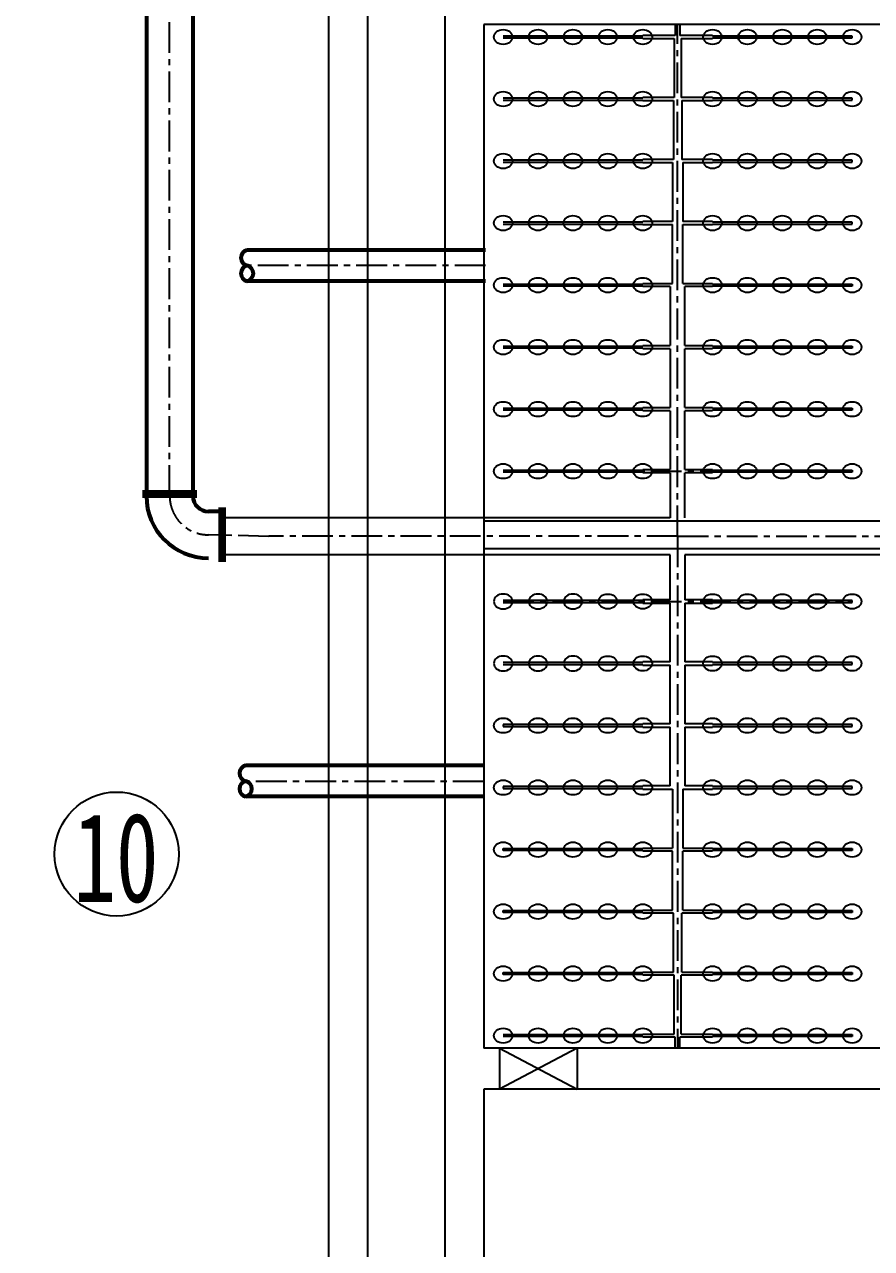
# Model space of a CAD drawing. Header units: millimetres. Extents: x 738100 to 1284508, y 138373 to 260796.
# Drawn here: x 775163 to 783900, y 173739 to 186369 of the extents above; entities that cross this region are included whole.
import ezdxf

# ---------------------------------------------------------------- set-up
doc = ezdxf.new("R2010")
doc.units = ezdxf.units.MM
doc.linetypes.add('CENTER', pattern=[50.8, 31.75, -6.35, 6.35, -6.35])
doc.layers.add('空气管道', color=4, linetype='Continuous', lineweight=53)
doc.layers.add('轴线', color=6, linetype='CENTER')
doc.styles.add('样式 3', font='', dxfattribs={"width": 0.7, "height": 1000})
doc.styles.add('长仿宋', font='simfang.ttf', dxfattribs={"width": 0.7})
doc.styles.get('样式 3').set_extended_font_data('FangSong_GB2312')
doc.dimstyles.new('副本ISO-25', dxfattribs={"dimtxt": 750, "dimasz": 400, "dimexe": 500, "dimexo": 200, "dimgap": 200, "dimtad": 1, "dimdec": 1, "dimdsep": 46, "dimtxsty": '长仿宋', "dimblk": 'ARCHTICK', "dimcen": 200, "dimadec": 0, "dimazin": 0, "dimtfac": 1, "dimtdec": 1, "dimtmove": 0, "dimatfit": 3, "dimldrblk": 'ARCHTICK', "dimfxl": 0.5, "dimfxlon": 1, "dimarcsym": 0})

# ---------------------------------------------------------------- blocks, each defined once
blk = doc.blocks.new('_ArchTick')
at = {"color": 0, "linetype": 'ByBlock', "lineweight": 25, "const_width": 0.15}
blk.add_lwpolyline([(-0.5, -0.5), (0.5, 0.5)], dxfattribs=at)
blk = doc.blocks.new('*D24')
at = {"color": 0, "lineweight": -2, "ltscale": 100, "transparency": 16777216}
for p, q in [((766219, 175382), (765718, 175382)), ((766218, 168982), (766218, 175382)), ((766219, 168982), (765718, 168982))]:
    blk.add_line(p, q, dxfattribs=at)
at = {"layer": 'Defpoints', "color": 0, "ltscale": 100, "transparency": 16777216}
for p in [(766218, 175382), (779900, 175382), (779900, 168982)]:
    blk.add_point(p, dxfattribs=at)
at = {"color": 0, "lineweight": -2, "ltscale": 100, "transparency": 16777216, "xscale": 400, "yscale": 400, "zscale": 400}
for p, rotation in [((766218, 175382), 90), ((766218, 168982), 270)]:
    blk.add_blockref('_ArchTick', p, dxfattribs=dict(at, rotation=rotation))
at = {"color": 0, "lineweight": -3, "ltscale": 100, "transparency": 16777216, "insert": (765639, 172182), "char_height": 750, "attachment_point": 5, "rotation": 90, "style": '长仿宋'}
blk.add_mtext('6400', dxfattribs=at)
blk = doc.blocks.new('*D25')
at = {"color": 0, "lineweight": -2, "ltscale": 100, "transparency": 16777216}
for p, q in [((766219, 175808), (766219, 178453)), ((766219, 175808), (765719, 175808)), ((766219, 175382), (766219, 175808)), ((766219, 175382), (765719, 175382))]:
    blk.add_line(p, q, dxfattribs=at)
at = {"layer": 'Defpoints', "color": 0, "ltscale": 100, "transparency": 16777216}
for p in [(766219, 175808), (779900, 175808), (779900, 175382)]:
    blk.add_point(p, dxfattribs=at)
at = {"color": 0, "lineweight": -2, "ltscale": 100, "transparency": 16777216, "xscale": 400, "yscale": 400, "zscale": 400}
for p, rotation in [((766219, 175808), 90), ((766219, 175382), 270)]:
    blk.add_blockref('_ArchTick', p, dxfattribs=dict(at, rotation=rotation))
at = {"color": 0, "lineweight": -3, "ltscale": 100, "transparency": 16777216, "insert": (765637, 177330), "char_height": 750, "attachment_point": 5, "rotation": 90, "style": '长仿宋'}
blk.add_mtext('425.5', dxfattribs=at)
blk = doc.blocks.new('*D26')
at = {"color": 0, "lineweight": -2, "ltscale": 100, "transparency": 16777216}
for p, q in [((766220, 180928), (765719, 180928)), ((766219, 175809), (766219, 180928)), ((766220, 175809), (765719, 175809))]:
    blk.add_line(p, q, dxfattribs=at)
at = {"layer": 'Defpoints', "color": 0, "ltscale": 100, "transparency": 16777216}
for p in [(766219, 180928), (779900, 180928), (779900, 175809)]:
    blk.add_point(p, dxfattribs=at)
at = {"color": 0, "lineweight": -2, "ltscale": 100, "transparency": 16777216, "xscale": 400, "yscale": 400, "zscale": 400}
for p, rotation in [((766219, 180928), 90), ((766219, 175809), 270)]:
    blk.add_blockref('_ArchTick', p, dxfattribs=dict(at, rotation=rotation))
at = {"color": 0, "lineweight": -3, "ltscale": 100, "transparency": 16777216, "insert": (765638, 178369), "char_height": 750, "attachment_point": 5, "rotation": 90, "style": '长仿宋'}
blk.add_mtext('5118.1', dxfattribs=at)
blk = doc.blocks.new('*D27')
at = {"color": 0, "lineweight": -2, "ltscale": 100, "transparency": 16777216}
for p, q in [((766220, 186368), (765719, 186368)), ((766219, 181280), (766219, 186368)), ((766220, 181280), (765719, 181280))]:
    blk.add_line(p, q, dxfattribs=at)
at = {"layer": 'Defpoints', "color": 0, "ltscale": 100, "transparency": 16777216}
for p in [(766219, 186368), (779900, 186368), (779500, 181280)]:
    blk.add_point(p, dxfattribs=at)
at = {"color": 0, "lineweight": -2, "ltscale": 100, "transparency": 16777216, "xscale": 400, "yscale": 400, "zscale": 400}
for p, rotation in [((766219, 186368), 90), ((766219, 181280), 270)]:
    blk.add_blockref('_ArchTick', p, dxfattribs=dict(at, rotation=rotation))
at = {"color": 0, "lineweight": -3, "ltscale": 100, "transparency": 16777216, "insert": (765640, 183824), "char_height": 750, "attachment_point": 5, "rotation": 90, "style": '长仿宋'}
blk.add_mtext('5088', dxfattribs=at)
blk = doc.blocks.new('*D28')
at = {"color": 0, "lineweight": -2, "ltscale": 100, "transparency": 16777216}
for p, q in [((766219, 186692), (766219, 189722)), ((766220, 186692), (765719, 186692)), ((766219, 186368), (766219, 186692)), ((766220, 186368), (765719, 186368)), ((766219, 186368), (766219, 185968))]:
    blk.add_line(p, q, dxfattribs=at)
at = {"layer": 'Defpoints', "color": 0, "ltscale": 100, "transparency": 16777216}
for p in [(766219, 186692), (779500, 186692), (779500, 186368)]:
    blk.add_point(p, dxfattribs=at)
at = {"color": 0, "lineweight": -2, "ltscale": 100, "transparency": 16777216, "xscale": 400, "yscale": 400, "zscale": 400}
for p, rotation in [((766219, 186692), 270), ((766219, 186368), 90)]:
    blk.add_blockref('_ArchTick', p, dxfattribs=dict(at, rotation=rotation))
at = {"color": 0, "lineweight": -3, "ltscale": 100, "transparency": 16777216, "insert": (765638, 188607), "char_height": 750, "attachment_point": 5, "rotation": 90, "style": '长仿宋'}
blk.add_mtext('324.8', dxfattribs=at)

msp = doc.modelspace()

# ---------------------------------------------------------------- linework, layer by layer
at = {"lineweight": -3, "ltscale": 100}
for p, q in [((778300.494, 202849.464), (778300.494, 166920.906)), ((778700.494, 200321.464), (778700.494, 166920.906)), ((843900.494, 186367.633), (779900.494, 186367.633)), ((779900.494, 181247.633), (843900.494, 181247.633)), ((789976.494, 180959.633), (779900.494, 180959.633)), ((779900.494, 175809.486), (843900.494, 175809.486)), ((843900.494, 175807.633), (779900.494, 175807.633)), ((779900.494, 175382.164), (779900.494, 168982.164))]:
    msp.add_line(p, q, dxfattribs=at)
at = {"lineweight": -3}
for p, q in [((779500.494, 202881.464), (779500.494, 169717.864)), ((779900.494, 186367.633), (779900.494, 183647.544)), ((779900.494, 183327.544), (779900.494, 178718.904)), ((779900.494, 178398.904), (779900.494, 175807.633)), ((780064.132, 175807.633), (780064.132, 175382.164)), ((780864.132, 175807.633), (780064.132, 175382.164)), ((780064.132, 175807.633), (780864.132, 175382.164)), ((843900.494, 175382.164), (779900.494, 175382.164)), ((779900.494, 175382.164), (779900.494, 173790.264))]:
    msp.add_line(p, q, dxfattribs=at)
at = {"ltscale": 10}
for p, q in [((781876.494, 186367.633), (781876.494, 186255.633)), ((781924.494, 186367.633), (781924.494, 186255.633)), ((781540.494, 186249.873), (780100.494, 186249.873)), ((780100.494, 186229.393), (781540.494, 186229.393)), ((781876.494, 186255.633), (781540.494, 186255.633)), ((781540.494, 186255.633), (781540.494, 186249.873)), ((781540.494, 186229.393), (781540.494, 186223.633)), ((781540.494, 186223.633), (781864.494, 186223.633)), ((781864.494, 186223.633), (781864.494, 185615.633)), ((782260.494, 186255.633), (781924.494, 186255.633)), ((781936.494, 186223.633), (782260.494, 186223.633)), ((781936.494, 186223.633), (781936.494, 185615.633)), ((782260.494, 186249.873), (782260.494, 186255.633)), ((783700.494, 186249.873), (782260.494, 186249.873)), ((782260.494, 186223.633), (782260.494, 186229.393)), ((782260.494, 186229.393), (783700.494, 186229.393)), ((783700.494, 186229.393), (783700.494, 186249.873)), ((781540.494, 185609.873), (780100.494, 185609.873)), ((780100.494, 185589.393), (781540.494, 185589.393)), ((781864.494, 185615.633), (781540.494, 185615.633)), ((781540.494, 185615.633), (781540.494, 185609.873)), ((781540.494, 185589.393), (781540.494, 185583.633)), ((781540.494, 185583.633), (781856.494, 185583.633)), ((781856.494, 185583.633), (781856.494, 184975.633)), ((782260.494, 185615.633), (781936.494, 185615.633)), ((781944.494, 185583.633), (782260.494, 185583.633)), ((781944.494, 185583.633), (781944.494, 184975.633)), ((782260.494, 185609.873), (782260.494, 185615.633)), ((783700.494, 185609.873), (782260.494, 185609.873)), ((782260.494, 185583.633), (782260.494, 185589.393)), ((782260.494, 185589.393), (783700.494, 185589.393)), ((783700.494, 185589.393), (783700.494, 185609.873)), ((781540.494, 184969.873), (780100.494, 184969.873)), ((780100.494, 184949.393), (781540.494, 184949.393)), ((781856.494, 184975.633), (781540.494, 184975.633)), ((781540.494, 184975.633), (781540.494, 184969.873)), ((781540.494, 184949.393), (781540.494, 184943.633)), ((781540.494, 184943.633), (781848.494, 184943.633)), ((781848.494, 184943.633), (781848.494, 184335.633)), ((782260.494, 184975.633), (781944.494, 184975.633)), ((781952.494, 184943.633), (782260.494, 184943.633)), ((781952.494, 184943.633), (781952.494, 184335.633)), ((782260.494, 184969.873), (782260.494, 184975.633)), ((783700.494, 184969.873), (782260.494, 184969.873)), ((782260.494, 184943.633), (782260.494, 184949.393)), ((782260.494, 184949.393), (783700.494, 184949.393)), ((783700.494, 184949.393), (783700.494, 184969.873)), ((781540.494, 184329.873), (780100.494, 184329.873)), ((780100.494, 184309.393), (781540.494, 184309.393)), ((781848.494, 184335.633), (781540.494, 184335.633)), ((781540.494, 184335.633), (781540.494, 184329.873)), ((781540.494, 184309.393), (781540.494, 184303.633)), ((781540.494, 184303.633), (781848.494, 184303.633)), ((781848.494, 183695.633), (781848.494, 184303.633)), ((782260.494, 184335.633), (781952.494, 184335.633)), ((781952.494, 184303.633), (782260.494, 184303.633)), ((781952.494, 183695.633), (781952.494, 184303.633)), ((782260.494, 184329.873), (782260.494, 184335.633)), ((783700.494, 184329.873), (782260.494, 184329.873)), ((782260.494, 184303.633), (782260.494, 184309.393)), ((782260.494, 184309.393), (783700.494, 184309.393)), ((783700.494, 184309.393), (783700.494, 184329.873)), ((780100.494, 183689.873), (781540.494, 183689.873)), ((781540.494, 183669.393), (780100.494, 183669.393)), ((781540.494, 183689.873), (781540.494, 183695.633)), ((781540.494, 183695.633), (781848.494, 183695.633)), ((781540.494, 183663.633), (781540.494, 183669.393)), ((781824.494, 183663.633), (781540.494, 183663.633)), ((781824.494, 183663.633), (781824.494, 183055.633)), ((781952.494, 183695.633), (782260.494, 183695.633)), ((782260.494, 183663.633), (781976.494, 183663.633)), ((781976.494, 183055.633), (781976.494, 183663.633)), ((782260.494, 183695.633), (782260.494, 183689.873)), ((782260.494, 183689.873), (783700.494, 183689.873)), ((783700.494, 183669.393), (782260.494, 183669.393)), ((782260.494, 183669.393), (782260.494, 183663.633)), ((783700.494, 183689.873), (783700.494, 183669.393)), ((780100.494, 183049.873), (781540.494, 183049.873)), ((781540.494, 183029.393), (780100.494, 183029.393)), ((781540.494, 183049.873), (781540.494, 183055.633)), ((781540.494, 183055.633), (781824.494, 183055.633)), ((781540.494, 183023.633), (781540.494, 183029.393)), ((781824.494, 183023.633), (781540.494, 183023.633)), ((781824.494, 183023.633), (781824.494, 182415.633)), ((781976.494, 183055.633), (782260.494, 183055.633)), ((782260.494, 183023.633), (781976.494, 183023.633)), ((781976.494, 182415.633), (781976.494, 183023.633)), ((782260.494, 183055.633), (782260.494, 183049.873)), ((782260.494, 183049.873), (783700.494, 183049.873)), ((783700.494, 183029.393), (782260.494, 183029.393)), ((782260.494, 183029.393), (782260.494, 183023.633)), ((783700.494, 183049.873), (783700.494, 183029.393)), ((780100.494, 182409.873), (781540.494, 182409.873)), ((781540.494, 182389.393), (780100.494, 182389.393)), ((781540.494, 182409.873), (781540.494, 182415.633)), ((781540.494, 182415.633), (781824.494, 182415.633)), ((781540.494, 182383.633), (781540.494, 182389.393)), ((781824.494, 182383.633), (781540.494, 182383.633)), ((781824.494, 182383.633), (781824.494, 181775.633)), ((781976.494, 182415.633), (782260.494, 182415.633)), ((782260.494, 182383.633), (781976.494, 182383.633)), ((781976.494, 181775.633), (781976.494, 182383.633)), ((782260.494, 182415.633), (782260.494, 182409.873)), ((782260.494, 182409.873), (783700.494, 182409.873)), ((783700.494, 182389.393), (782260.494, 182389.393)), ((782260.494, 182389.393), (782260.494, 182383.633)), ((783700.494, 182409.873), (783700.494, 182389.393)), ((780100.494, 181769.873), (781540.494, 181769.873)), ((781540.494, 181749.393), (780100.494, 181749.393)), ((781540.494, 181769.873), (781540.494, 181775.633)), ((781540.494, 181775.633), (781824.494, 181775.633)), ((781540.494, 181743.633), (781540.494, 181749.393)), ((781824.494, 181743.633), (781540.494, 181743.633)), ((781824.494, 181743.633), (781824.494, 181279.633)), ((781976.494, 181775.633), (782260.494, 181775.633)), ((782260.494, 181743.633), (781976.494, 181743.633)), ((781976.494, 181279.633), (781976.494, 181743.633)), ((782260.494, 181775.633), (782260.494, 181769.873)), ((782260.494, 181769.873), (783700.494, 181769.873)), ((783700.494, 181749.393), (782260.494, 181749.393)), ((782260.494, 181749.393), (782260.494, 181743.633)), ((783700.494, 181769.873), (783700.494, 181749.393)), ((781824.494, 181279.633), (777220.494, 181279.633)), ((781824.494, 180895.633), (777220.494, 180895.633)), ((781824.494, 180431.633), (781824.494, 180895.633)), ((781976.494, 180895.633), (781976.494, 180431.633)), ((785824.494, 180895.633), (781976.494, 180895.633)), ((781540.494, 180425.873), (780100.494, 180425.873)), ((780100.494, 180405.393), (781540.494, 180405.393)), ((781824.494, 180431.633), (781540.494, 180431.633)), ((781540.494, 180431.633), (781540.494, 180425.873)), ((781540.494, 180405.393), (781540.494, 180399.633)), ((781540.494, 180399.633), (781824.494, 180399.633)), ((781824.494, 179791.633), (781824.494, 180399.633)), ((782260.494, 180431.633), (781976.494, 180431.633)), ((781976.494, 180399.633), (782260.494, 180399.633)), ((781976.494, 180399.633), (781976.494, 179791.633)), ((782260.494, 180425.873), (782260.494, 180431.633)), ((783700.494, 180425.873), (782260.494, 180425.873)), ((782260.494, 180399.633), (782260.494, 180405.393)), ((782260.494, 180405.393), (783700.494, 180405.393)), ((783700.494, 180405.393), (783700.494, 180425.873)), ((781540.494, 179785.873), (780100.494, 179785.873)), ((780100.494, 179765.393), (781540.494, 179765.393)), ((781824.494, 179791.633), (781540.494, 179791.633)), ((781540.494, 179791.633), (781540.494, 179785.873)), ((781540.494, 179765.393), (781540.494, 179759.633)), ((781540.494, 179759.633), (781824.494, 179759.633)), ((781824.494, 179151.633), (781824.494, 179759.633)), ((782260.494, 179791.633), (781976.494, 179791.633)), ((781976.494, 179759.633), (782260.494, 179759.633)), ((781976.494, 179759.633), (781976.494, 179151.633)), ((782260.494, 179785.873), (782260.494, 179791.633)), ((783700.494, 179785.873), (782260.494, 179785.873)), ((782260.494, 179759.633), (782260.494, 179765.393)), ((782260.494, 179765.393), (783700.494, 179765.393)), ((783700.494, 179765.393), (783700.494, 179785.873)), ((780100.494, 179145.873), (780100.494, 179125.393)), ((781540.494, 179145.873), (780100.494, 179145.873)), ((780100.494, 179125.393), (781540.494, 179125.393)), ((781824.494, 179151.633), (781540.494, 179151.633)), ((781540.494, 179151.633), (781540.494, 179145.873)), ((781540.494, 179125.393), (781540.494, 179119.633)), ((781540.494, 179119.633), (781824.494, 179119.633)), ((781824.494, 178511.633), (781824.494, 179119.633)), ((782260.494, 179151.633), (781976.494, 179151.633)), ((781976.494, 179119.633), (782260.494, 179119.633)), ((781976.494, 179119.633), (781976.494, 178511.633)), ((782260.494, 179145.873), (782260.494, 179151.633)), ((783700.494, 179145.873), (782260.494, 179145.873)), ((782260.494, 179119.633), (782260.494, 179125.393)), ((782260.494, 179125.393), (783700.494, 179125.393)), ((783700.494, 179125.393), (783700.494, 179145.873)), ((780100.494, 178505.873), (780100.494, 178485.393)), ((781540.494, 178505.873), (780100.494, 178505.873)), ((780100.494, 178485.393), (781540.494, 178485.393)), ((781824.494, 178511.633), (781540.494, 178511.633)), ((781540.494, 178511.633), (781540.494, 178505.873)), ((781540.494, 178485.393), (781540.494, 178479.633)), ((781540.494, 178479.633), (781848.494, 178479.633)), ((781848.494, 178479.633), (781848.494, 177871.633)), ((781952.494, 178479.633), (782260.494, 178479.633)), ((781952.494, 178479.633), (781952.494, 177871.633)), ((782260.494, 178511.633), (781976.494, 178511.633)), ((782260.494, 178505.873), (782260.494, 178511.633)), ((783700.494, 178505.873), (782260.494, 178505.873)), ((782260.494, 178479.633), (782260.494, 178485.393)), ((782260.494, 178485.393), (783700.494, 178485.393)), ((783700.494, 178485.393), (783700.494, 178505.873)), ((780100.494, 177845.393), (780100.494, 177865.873)), ((780100.494, 177865.873), (781540.494, 177865.873)), ((781540.494, 177845.393), (780100.494, 177845.393)), ((781540.494, 177865.873), (781540.494, 177871.633)), ((781540.494, 177871.633), (781848.494, 177871.633)), ((781540.494, 177839.633), (781540.494, 177845.393)), ((781848.494, 177839.633), (781540.494, 177839.633)), ((781848.494, 177231.633), (781848.494, 177839.633)), ((781952.494, 177871.633), (782260.494, 177871.633)), ((782260.494, 177839.633), (781952.494, 177839.633)), ((781952.494, 177231.633), (781952.494, 177839.633)), ((782260.494, 177871.633), (782260.494, 177865.873)), ((782260.494, 177865.873), (783700.494, 177865.873)), ((783700.494, 177845.393), (782260.494, 177845.393)), ((782260.494, 177845.393), (782260.494, 177839.633)), ((783700.494, 177865.873), (783700.494, 177845.393)), ((780100.494, 177205.393), (780100.494, 177225.873)), ((780100.494, 177225.873), (781540.494, 177225.873)), ((781540.494, 177205.393), (780100.494, 177205.393)), ((781540.494, 177225.873), (781540.494, 177231.633)), ((781540.494, 177231.633), (781848.494, 177231.633)), ((781540.494, 177199.633), (781540.494, 177205.393)), ((781856.494, 177199.633), (781540.494, 177199.633)), ((781856.494, 176591.633), (781856.494, 177199.633)), ((782260.494, 177199.633), (781944.494, 177199.633)), ((781944.494, 176591.633), (781944.494, 177199.633)), ((781952.494, 177231.633), (782260.494, 177231.633)), ((782260.494, 177231.633), (782260.494, 177225.873)), ((782260.494, 177225.873), (783700.494, 177225.873)), ((783700.494, 177205.393), (782260.494, 177205.393)), ((782260.494, 177205.393), (782260.494, 177199.633)), ((783700.494, 177225.873), (783700.494, 177205.393)), ((780100.494, 176565.393), (780100.494, 176585.873)), ((780100.494, 176585.873), (781540.494, 176585.873)), ((781540.494, 176565.393), (780100.494, 176565.393)), ((781540.494, 176585.873), (781540.494, 176591.633)), ((781540.494, 176591.633), (781856.494, 176591.633)), ((781540.494, 176559.633), (781540.494, 176565.393)), ((781944.494, 176591.633), (782260.494, 176591.633)), ((782260.494, 176591.633), (782260.494, 176585.873)), ((782260.494, 176585.873), (783700.494, 176585.873)), ((783700.494, 176565.393), (782260.494, 176565.393)), ((782260.494, 176565.393), (782260.494, 176559.633)), ((783700.494, 176585.873), (783700.494, 176565.393)), ((781864.494, 176559.633), (781540.494, 176559.633)), ((781864.494, 175951.633), (781864.494, 176559.633)), ((782260.494, 176559.633), (781936.494, 176559.633)), ((781936.494, 175951.633), (781936.494, 176559.633)), ((780100.494, 175945.873), (781540.494, 175945.873)), ((781540.494, 175945.873), (781540.494, 175951.633)), ((781540.494, 175951.633), (781864.494, 175951.633)), ((781936.494, 175951.633), (782260.494, 175951.633)), ((782260.494, 175951.633), (782260.494, 175945.873)), ((782260.494, 175945.873), (783700.494, 175945.873)), ((783700.494, 175945.873), (783700.494, 175925.393)), ((781540.494, 175925.393), (780100.494, 175925.393)), ((781540.494, 175919.633), (781540.494, 175925.393)), ((781876.494, 175919.633), (781540.494, 175919.633)), ((781876.494, 175807.633), (781876.494, 175919.633)), ((781924.494, 175807.633), (781924.494, 175919.633)), ((782260.494, 175919.633), (781924.494, 175919.633)), ((783700.494, 175925.393), (782260.494, 175925.393)), ((782260.494, 175925.393), (782260.494, 175919.633))]:
    msp.add_line(p, q, dxfattribs=at)
msp.add_circle((776113.456, 177809.477), 640)
for centre in [(780100.494, 186239.633), (780460.494, 186239.633), (780820.494, 186239.633), (781180.494, 186239.633), (781540.494, 186239.633), (782260.494, 186239.633), (782620.494, 186239.633), (782980.494, 186239.633), (783340.494, 186239.633), (783700.494, 186239.633), (780100.494, 185599.633), (780460.494, 185599.633), (780820.494, 185599.633), (781180.494, 185599.633), (781540.494, 185599.633), (782260.494, 185599.633), (782620.494, 185599.633), (782980.494, 185599.633), (783340.494, 185599.633), (783700.494, 185599.633), (780100.494, 184959.633), (780460.494, 184959.633), (780820.494, 184959.633), (781180.494, 184959.633), (781540.494, 184959.633), (782260.494, 184959.633), (782620.494, 184959.633), (782980.494, 184959.633), (783340.494, 184959.633), (783700.494, 184959.633), (780100.494, 184319.633), (780460.494, 184319.633), (780820.494, 184319.633), (781180.494, 184319.633), (781540.494, 184319.633), (782260.494, 184319.633), (782620.494, 184319.633), (782980.494, 184319.633), (783340.494, 184319.633), (783700.494, 184319.633), (780100.494, 183679.633), (780460.494, 183679.633), (780820.494, 183679.633), (781180.494, 183679.633), (781540.494, 183679.633), (782260.494, 183679.633), (782620.494, 183679.633), (782980.494, 183679.633), (783340.494, 183679.633), (783700.494, 183679.633), (780100.494, 183039.633), (780460.494, 183039.633), (780820.494, 183039.633), (781180.494, 183039.633), (781540.494, 183039.633), (782260.494, 183039.633), (782620.494, 183039.633), (782980.494, 183039.633), (783340.494, 183039.633), (783700.494, 183039.633), (780100.494, 182399.633), (780460.494, 182399.633), (780820.494, 182399.633), (781180.494, 182399.633), (781540.494, 182399.633), (782260.494, 182399.633), (782620.494, 182399.633), (782980.494, 182399.633), (783340.494, 182399.633), (783700.494, 182399.633), (780100.494, 181759.633), (780460.494, 181759.633), (780820.494, 181759.633), (781180.494, 181759.633), (781540.494, 181759.633), (782260.494, 181759.633), (782620.494, 181759.633), (782980.494, 181759.633), (783340.494, 181759.633), (783700.494, 181759.633), (781180.494, 180415.633), (781540.494, 180415.633), (782260.494, 180415.633), (782620.494, 180415.633), (782980.494, 180415.633), (783340.494, 180415.633), (783700.494, 180415.633), (781180.494, 179775.633), (781540.494, 179775.633), (782260.494, 179775.633), (782620.494, 179775.633), (782980.494, 179775.633), (783340.494, 179775.633), (783700.494, 179775.633)]:
    msp.add_ellipse(centre, major_axis=(-96, 0), ratio=0.8, start_param=3.141592654, end_param=9.424777961, dxfattribs=at)
at = {"ltscale": 10, "extrusion": (0, 0, -1)}
for centre in [(780100.494, 180415.633), (780460.494, 180415.633), (780820.494, 180415.633), (780100.494, 179775.633), (780460.494, 179775.633), (780820.494, 179775.633)]:
    msp.add_ellipse(centre, major_axis=(96, 0), ratio=0.8, start_param=3.141592654, end_param=9.424777961, dxfattribs=at)
at = {"ltscale": 10}
for centre in [(780100.494, 179135.633), (780460.494, 179135.633), (780820.494, 179135.633), (781180.494, 179135.633), (781540.494, 179135.633), (782260.494, 179135.633), (782620.494, 179135.633), (782980.494, 179135.633), (783340.494, 179135.633), (783700.494, 179135.633), (780100.494, 178495.633), (780460.494, 178495.633), (780820.494, 178495.633), (781180.494, 178495.633), (781540.494, 178495.633), (782260.494, 178495.633), (782620.494, 178495.633), (782980.494, 178495.633), (783340.494, 178495.633), (783700.494, 178495.633), (780100.494, 177855.633), (780460.494, 177855.633), (780820.494, 177855.633), (781180.494, 177855.633), (781540.494, 177855.633), (782260.494, 177855.633), (782620.494, 177855.633), (782980.494, 177855.633), (783340.494, 177855.633), (783700.494, 177855.633), (780100.494, 177215.633), (780460.494, 177215.633), (780820.494, 177215.633), (781180.494, 177215.633), (781540.494, 177215.633), (782260.494, 177215.633), (782620.494, 177215.633), (782980.494, 177215.633), (783340.494, 177215.633), (783700.494, 177215.633), (780100.494, 176575.633), (780460.494, 176575.633), (780820.494, 176575.633), (781180.494, 176575.633), (781540.494, 176575.633), (782260.494, 176575.633), (782620.494, 176575.633), (782980.494, 176575.633), (783340.494, 176575.633), (783700.494, 176575.633), (780100.494, 175935.633), (780460.494, 175935.633), (780820.494, 175935.633), (781180.494, 175935.633), (781540.494, 175935.633), (782260.494, 175935.633), (782620.494, 175935.633), (782980.494, 175935.633), (783340.494, 175935.633), (783700.494, 175935.633)]:
    msp.add_ellipse(centre, major_axis=(96, 0), ratio=0.8, dxfattribs=at)
at = {"layer": 'Defpoints', "lineweight": 53}
for p, q in [((779918.644, 184041.061), (777459.68, 184041.061)), ((779918.644, 183721.061), (777459.68, 183721.061)), ((779903.258, 178722.358), (777444.294, 178722.358)), ((779903.258, 178402.358), (777444.294, 178402.358))]:
    msp.add_line(p, q, dxfattribs=at)
at = {"layer": 'Defpoints', "ltscale": 10}
msp.add_line((780864.132, 175807.633), (780864.132, 175382.164), dxfattribs=at)
at = {"layer": 'Defpoints', "lineweight": 53, "ltscale": 10}
for centre, start, end in [((777477.313, 183961.061), 102.4302141, 257.5697859), ((777477.313, 183801.061), 102.4302141, 257.5697859), ((777442.046, 183801.061), 282.4302141, 77.5697859), ((777461.927, 178642.358), 102.4302141, 257.5697859), ((777461.927, 178482.358), 102.4302141, 257.5697859), ((777426.66, 178482.358), 282.4302141, 77.5697859)]:
    msp.add_arc(centre, 81.92, start, end, dxfattribs=at)
at = {"layer": '空气管道', "ltscale": 10}
for p, q in [((776420.494, 202721.464), (776420.494, 181503.355)), ((776900.494, 202721.464), (776900.494, 181503.355)), ((776940.494, 181543.355), (776380.494, 181543.355)), ((776940.494, 181503.355), (776380.494, 181503.355)), ((777180.494, 181383.355), (777180.494, 180823.355)), ((777220.494, 181383.355), (777220.494, 180823.355)), ((777180.494, 181343.355), (777060.494, 181343.355))]:
    msp.add_line(p, q, dxfattribs=at)
for radius, end in [(640, 269.9999625), (160, 270)]:
    msp.add_arc((777060.494, 181503.355), radius, 180, end, dxfattribs=at)
at = {"layer": '轴线', "ltscale": 10}
for p, q in [((776660.494, 181503.355), (776660.494, 228961.872)), ((781900.494, 181087.633), (781900.494, 186367.633)), ((779918.644, 183883.036), (777452.354, 183883.036)), ((779918.644, 183881.061), (777459.68, 183881.061)), ((780100.494, 181759.633), (783700.494, 181759.633)), ((781900.494, 181087.633), (781900.494, 181247.633)), ((777683.401, 181086.042), (777060.494, 181103.355)), ((781900.494, 181087.633), (777683.401, 181087.633)), ((781900.494, 181087.633), (781900.494, 175807.633)), ((781900.494, 181087.633), (841900.494, 181087.633)), ((780100.494, 180415.633), (783700.494, 180415.633))]:
    msp.add_line(p, q, dxfattribs=at)
at = {"layer": '轴线', "color": 4, "ltscale": 10}
for p, q in [((779900.494, 183647.544), (779900.494, 183327.544)), ((779900.494, 178718.904), (779900.494, 178398.904)), ((779900.494, 178558.904), (777432.745, 178558.904))]:
    msp.add_line(p, q, dxfattribs=at)
at = {"layer": '轴线', "ltscale": 10}
msp.add_arc((777060.494, 181503.355), 400, 180, 270, dxfattribs=at)

# ---------------------------------------------------------------- texts
at = {"insert": (775668.373, 178236.404), "char_height": 920.4598, "width": 7190.62035, "attachment_point": 1, "rotation": 359.9940843, "style": '样式 3'}
msp.add_mtext('10', dxfattribs=at)

# ---------------------------------------------------------------- dimensions: what is measured, and where the dimension line sits
at = {"lineweight": -3, "ltscale": 100}
for base, p1, p2, picture, middle in [((766219.051, 186692.449), (779500.494, 186367.633), (779500.494, 186692.449), '*D28', (765637.623, 188607.449)), ((766219.051, 186367.633), (779500.494, 181279.633), (779900.494, 186367.633), '*D27', (765639.766, 183823.633)), ((766219.051, 180927.633), (779900.494, 175809.486), (779900.494, 180927.633), '*D26', (765637.623, 178368.56)), ((766218.551, 175807.633), (779900.494, 175382.164), (779900.494, 175807.633), '*D25', (765637.123, 177330.133)), ((766218.051, 175382.164), (779900.494, 168982.164), (779900.494, 175382.164), '*D24', (765638.766, 172182.164))]:
    dim = msp.add_linear_dim(base=base, p1=p1, p2=p2, angle=90, dimstyle='副本ISO-25', dxfattribs=at)
    dim.commit()
    dim.dimension.update_dxf_attribs({"geometry": picture, "text_midpoint": middle})

doc.saveas('drawing.dxf')
